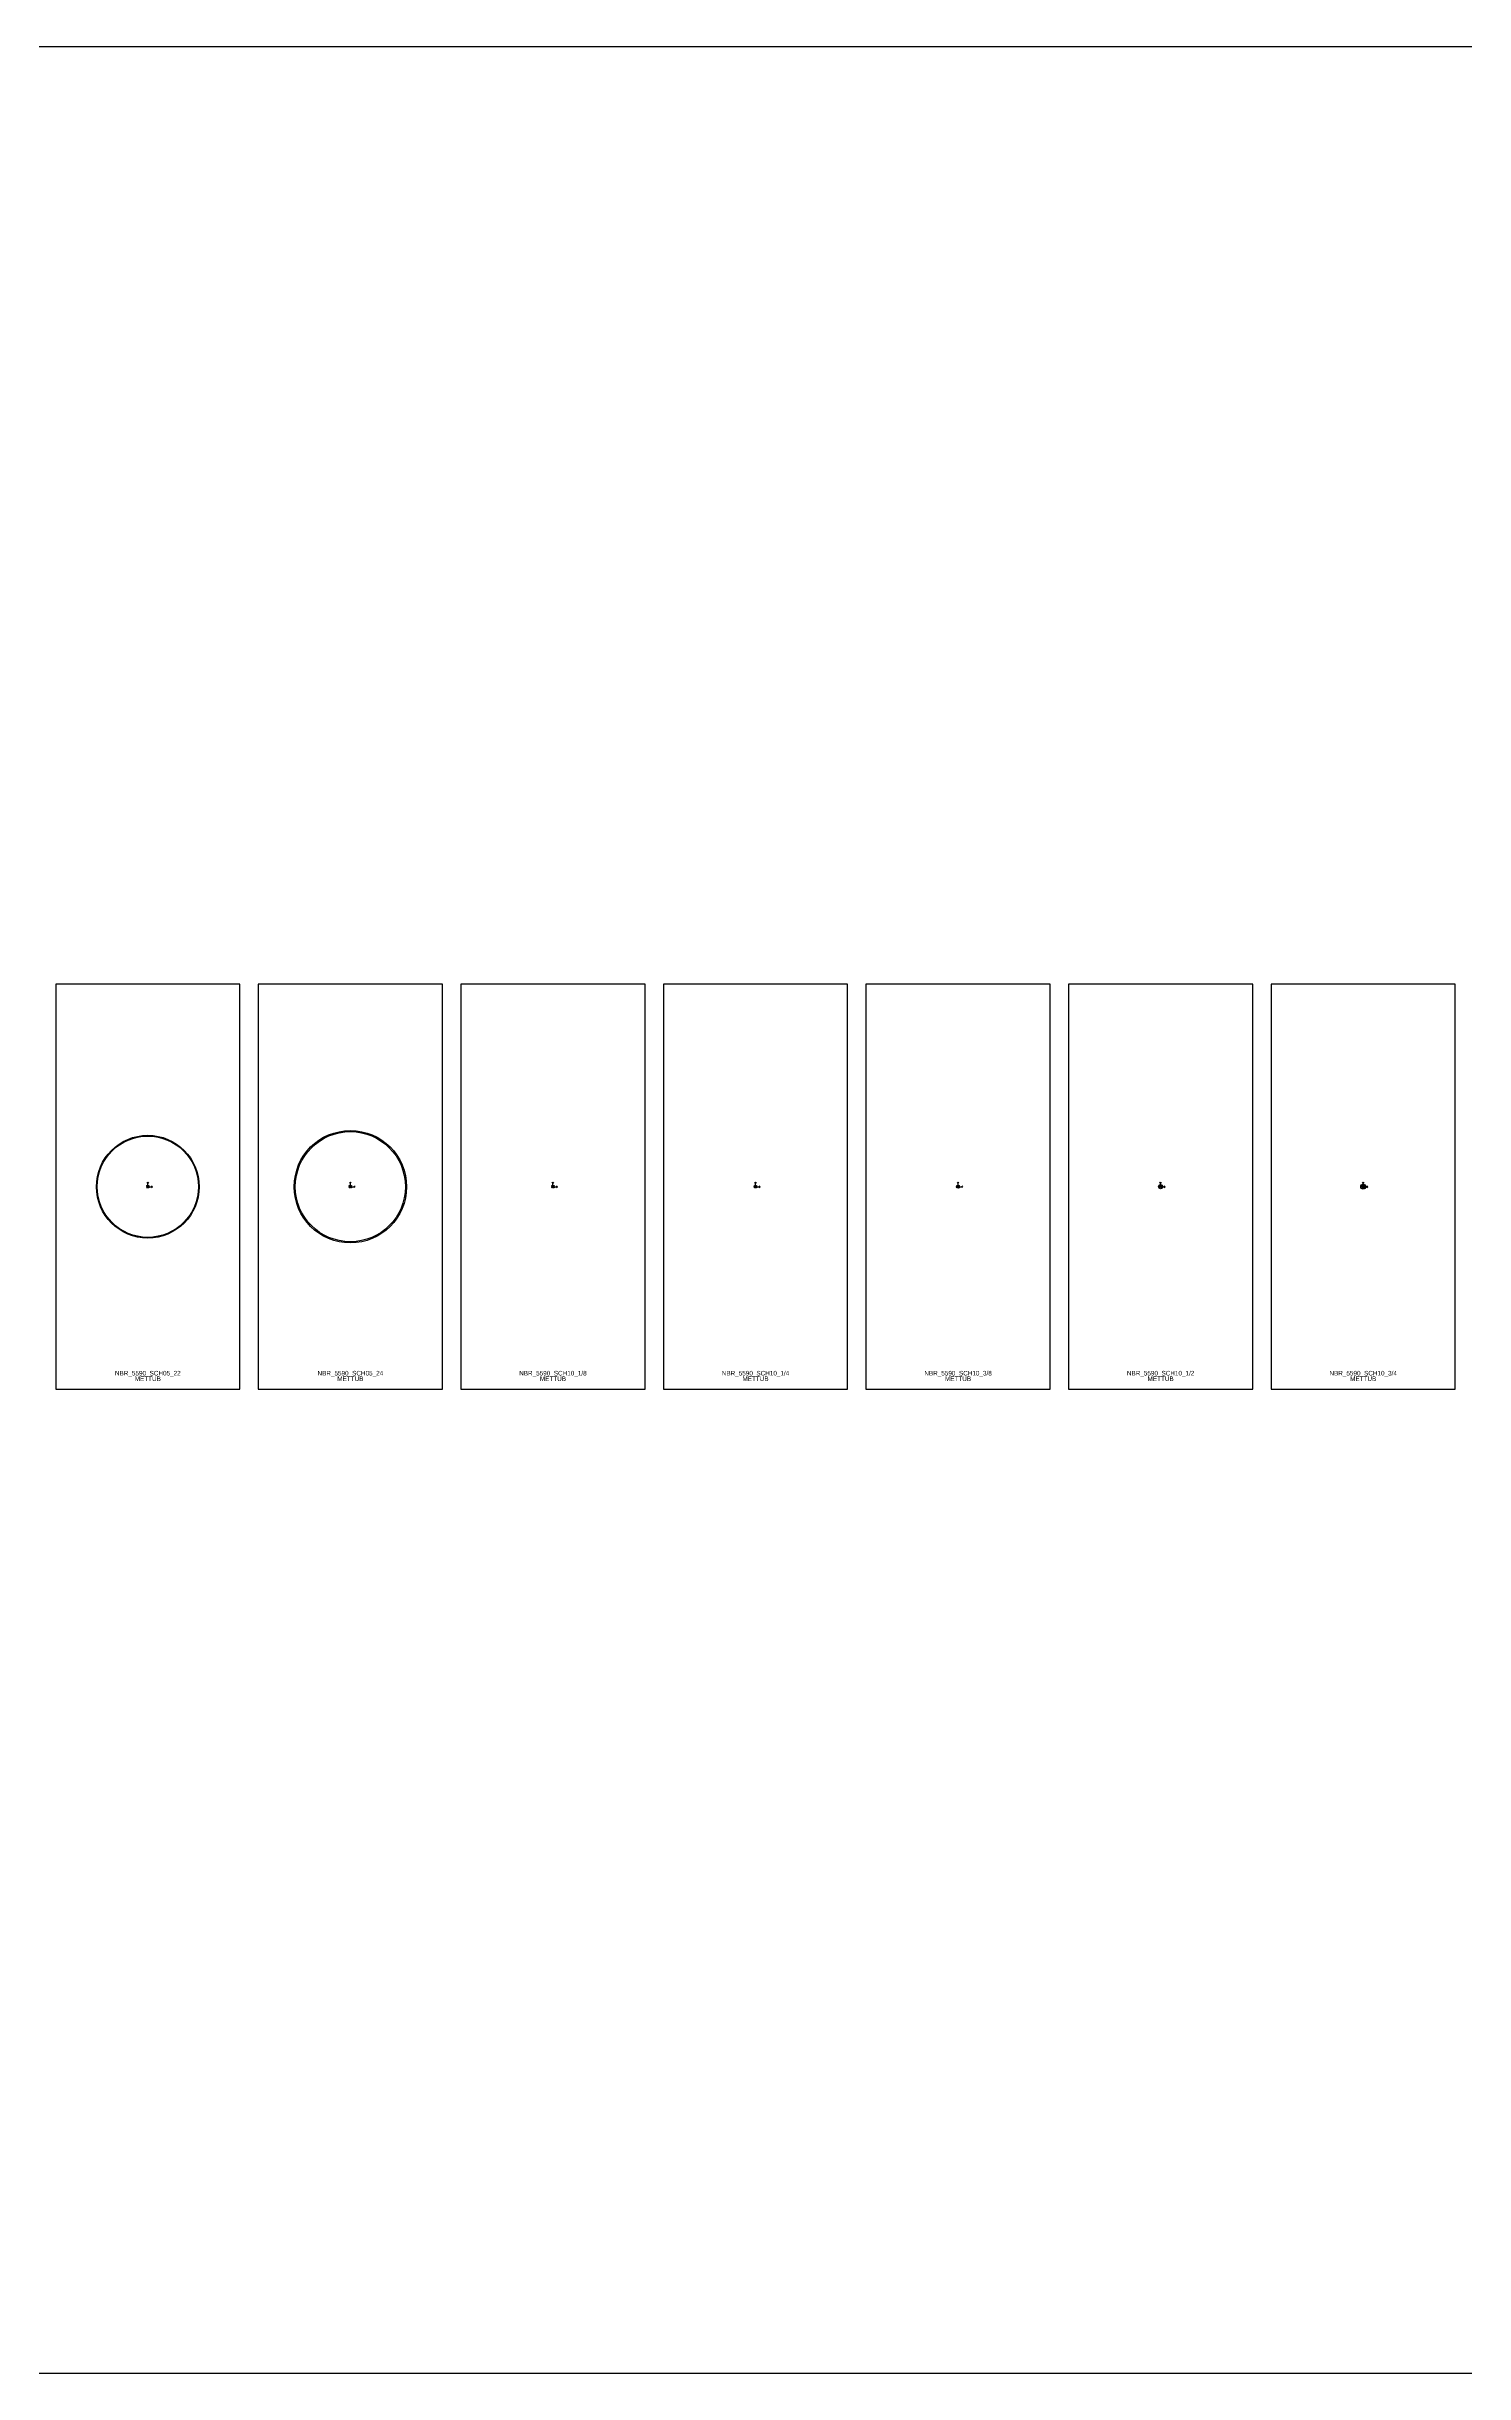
# Model space of a CAD drawing. Header units: millimetres. Extents: x -3707 to 123136, y -6444 to 6191.
# Drawn here: x 20350 to 28050, y -6444 to 6191 of the extents above; entities that cross this region are included whole.
import ezdxf
from ezdxf.enums import TextEntityAlignment as Align

# ---------------------------------------------------------------- set-up
doc = ezdxf.new("R2010")
doc.units = ezdxf.units.MM
for name, color, linetype in [('Hype_CoordinateSys', 6, 'Continuous'), ('Hype_ExactOuterSection', 8, 'Continuous'), ('Hype_Frame', 10, 'Continuous'), ('Hype_InnerSection', 2, 'Continuous'), ('Hype_OuterSection', 72, 'Continuous'), ('Hype_RefAxis', 1, 'Continuous'), ('Hype_SectionName', 41, 'Continuous'), ('Hype_TypeName', 45, 'Continuous')]:
    doc.layers.add(name, color=color, linetype=linetype)

# ---------------------------------------------------------------- blocks, each defined once
blk = doc.blocks.new('HYPE_COORDINATESYS')
at = {"layer": 'Hype_CoordinateSys', "linetype": 'Continuous'}
for p, q in [((-0.2, 0.8), (0, 1)), ((0, 0), (0, 1)), ((0.2, 0.8), (0, 1)), ((0, 0), (1, 0)), ((0.8, 0.2), (1, 0)), ((0.8, -0.2), (1, 0))]:
    blk.add_line(p, q, dxfattribs=at)
blk = doc.blocks.new('HYPE_REFAXIS4')
at = {"layer": 'Hype_ExactOuterSection'}
h = blk.add_hatch(color=4, dxfattribs=at)
edge = h.paths.add_edge_path(flags=0)
edge.add_arc((0, 0), 0.25, 0, 360)
at = {"layer": 'Hype_RefAxis', "color": 4, "linetype": 'Continuous'}
for centre in [(-1, 1), (-1, 0), (0, 1), (0, 0), (1, 1), (1, 0), (-1, -1), (0, -1), (1, -1)]:
    blk.add_circle(centre, 0.25, dxfattribs=at)
at = {"color": 4, "linetype": 'Continuous'}
blk.add_text('Middle Middle', height=0.125, dxfattribs=at).set_placement((2, 0))

msp = doc.modelspace()

# ---------------------------------------------------------------- linework, layer by layer
msp.add_lwpolyline([(-3707, 6191), (123136, 6191), (123136, -6444), (-3707, -6444)], close=True)
at = {"layer": 'Hype_ExactOuterSection'}
for centre, radius in [((20900, 0), 279), ((22000, 0), 305), ((23100, 0), 5.14), ((24200, 0), 6.86), ((25300, 0), 8.57), ((26400, 0), 10.7), ((27500, 0), 13.3)]:
    msp.add_circle(centre, radius, dxfattribs=at)
at = {"layer": 'Hype_Frame'}
for points in [[(21400, 1100), (20400, 1100), (20400, -1100), (21400, -1100)], [(22500, 1100), (21500, 1100), (21500, -1100), (22500, -1100)], [(23600, 1100), (22600, 1100), (22600, -1100), (23600, -1100)], [(24700, 1100), (23700, 1100), (23700, -1100), (24700, -1100)], [(25800, 1100), (24800, 1100), (24800, -1100), (25800, -1100)], [(26900, 1100), (25900, 1100), (25900, -1100), (26900, -1100)], [(28000, 1100), (27000, 1100), (27000, -1100), (28000, -1100)]]:
    msp.add_lwpolyline(points, close=True, dxfattribs=at)
at = {"layer": 'Hype_InnerSection'}
for centre, radius in [((20900, 0), 275), ((22000, 0), 299), ((23100, 0), 3.9), ((24200, 0), 5.21), ((25300, 0), 6.92), ((26400, 0), 8.56), ((27500, 0), 11.2)]:
    msp.add_circle(centre, radius, dxfattribs=at)
at = {"layer": 'Hype_OuterSection'}
for centre, radius in [((20900, 0), 279), ((22000, 0), 305), ((23100, 0), 5.14), ((24200, 0), 6.86), ((25300, 0), 8.57), ((26400, 0), 10.7), ((27500, 0), 13.3)]:
    msp.add_circle(centre, radius, dxfattribs=at)

# ---------------------------------------------------------------- block references
at = {"layer": 'Hype_InnerSection', "xscale": 25, "yscale": 25, "zscale": 25}
for p in [(20900, 0), (22000, 0), (23100, 0), (24200, 0), (25300, 0), (26400, 0), (27500, 0)]:
    msp.add_blockref('HYPE_COORDINATESYS', p, dxfattribs=at)
at = {"layer": 'Hype_RefAxis', "xscale": 5, "yscale": 5, "zscale": 5}
for p in [(20900, 0), (22000, 0), (23100, 0), (24200, 0), (25300, 0), (26400, 0), (27500, 0)]:
    msp.add_blockref('HYPE_REFAXIS4', p, dxfattribs=at)

# ---------------------------------------------------------------- texts
at = {"layer": 'Hype_SectionName'}
for s, p in [('NBR_5590_SCH05_22', (20900, -1025)), ('NBR_5590_SCH05_24', (22000, -1025)), ('NBR_5590_SCH10_1/8', (23100, -1025)), ('NBR_5590_SCH10_1/4', (24200, -1025)), ('NBR_5590_SCH10_3/8', (25300, -1025)), ('NBR_5590_SCH10_1/2', (26400, -1025)), ('NBR_5590_SCH10_3/4', (27500, -1025))]:
    msp.add_text(s, height=25, dxfattribs=at).set_placement(p, align=Align.CENTER)
at = {"layer": 'Hype_TypeName'}
for p in [(20900, -1055), (22000, -1055), (23100, -1055), (24200, -1055), (25300, -1055), (26400, -1055), (27500, -1055)]:
    msp.add_text('METTUB', height=25, dxfattribs=at).set_placement(p, align=Align.CENTER)

doc.saveas('drawing.dxf')
